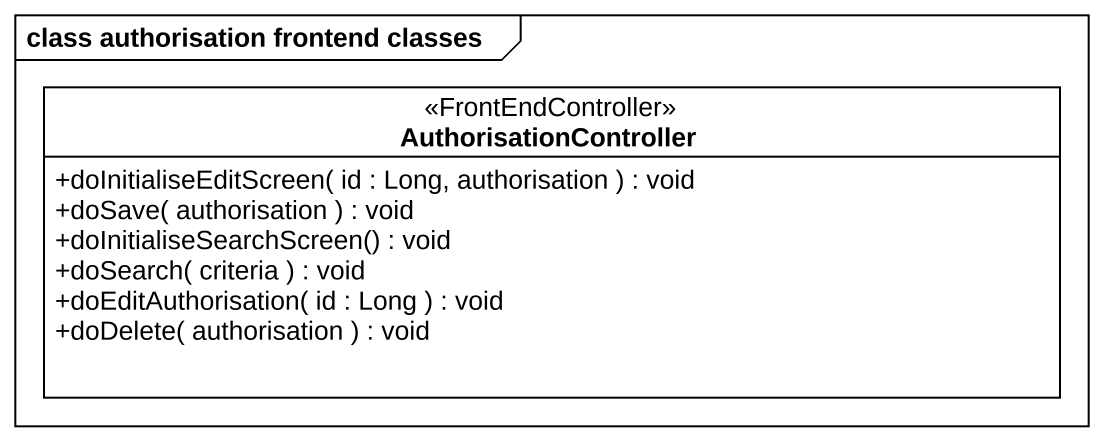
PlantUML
@startuml
mainframe class authorisation frontend classes
hide circle
hide empty members
skinparam classAttributeIconSize 0
class AuthorisationController <<FrontEndController>> {
  +doInitialiseEditScreen( id : Long, authorisation ) : void
  +doSave( authorisation ) : void
  +doInitialiseSearchScreen() : void
  +doSearch( criteria ) : void
  +doEditAuthorisation( id : Long ) : void
  +doDelete( authorisation ) : void
}
@enduml
